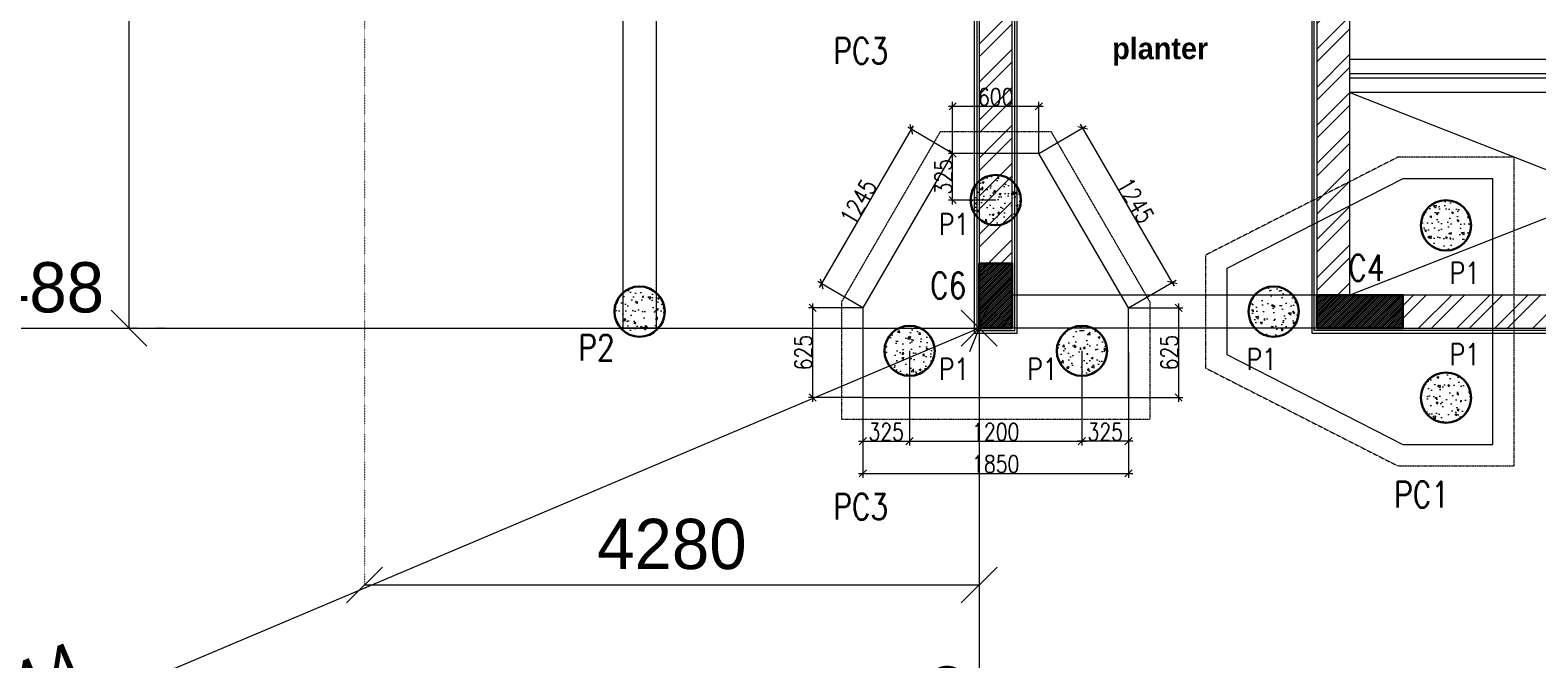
# Model space of a CAD drawing. Header units: metres. Extents: x 5205117 to 5948571, y 646915 to 1143748.
# Drawn here: x 5296730 to 5307221, y 1071326 to 1075706 of the extents above; entities that cross this region are included whole.
import ezdxf

# ---------------------------------------------------------------- set-up
doc = ezdxf.new("R2010")
doc.units = ezdxf.units.M
doc.header["$MEASUREMENT"] = 0
doc.header["$PDMODE"] = 35
doc.header["$PDSIZE"] = 10
for name, pattern in [('CONTINOUS', [0]), ('DASHED', [0.75, 0.5, -0.25]), ('DOT2', [0.125, 0, -0.125]), ('HIDDEN', [0.375, 0.25, -0.125])]:
    doc.linetypes.add(name, pattern=pattern)
doc.layers.get('0').update_dxf_attribs({"color": 1, "linetype": 'DASHED', "lineweight": 30})
for name, color, linetype, lineweight in [('A-01-GF', 8, 'CONTINOUS', 0), ('road ht', 8, 'Continuous', 5), ('S-COLUMN & WALL', 5, 'Continuous', 30), ('S-COLUMN_H', 250, 'Continuous', 0), ('S-FOUND-EXCAVATION', 253, 'HIDDEN', 0), ('S-FOUND-FOOTING', 7, 'Continuous', 15), ('S-PILE', 96, 'Continuous', 30), ('S-TEXT', 7, 'Continuous', 0), ('S-TEXT COL.', 1, 'Continuous', 0), ('S-TEXT PILE', 7, 'Continuous', 0)]:
    doc.layers.add(name, color=color, linetype=linetype, lineweight=lineweight)
doc.styles.add('C-ROOM', font='arial.ttf')
doc.styles.add('MtXpl_Century_Gothic', font='GOTHICB.TTF')
doc.styles.add('SETU 1', font='romans.shx', dxfattribs={"width": 0.8})
doc.styles.get("Standard").update_dxf_attribs({"font": 'GOTHIC.TTF'})
doc.dimstyles.new('A-DIM 100', dxfattribs={"dimscale": 100, "dimtxt": 2.5, "dimasz": 1.5, "dimexe": 1, "dimexo": 1, "dimgap": 0.5, "dimtad": 1, "dimdec": 0, "dimrnd": 5, "dimzin": 3, "dimdsep": 46, "dimtxsty": 'C-ROOM', "dimblk1": 'ARCHTICK', "dimblk2": 'ARCHTICK', "dimsah": 1, "dimcen": 1.5, "dimdle": 1, "dimclrd": 256, "dimclre": 256, "dimclrt": 256, "dimadec": 0, "dimazin": 0, "dimtfac": 0.6, "dimtdec": 0, "dimtofl": 0, "dimtmove": 1, "dimatfit": 3, "dimfxl": 1, "dimtolj": 1, "dimtzin": 0, "dimlwd": -1, "dimlwe": -1, "dimarcsym": 0})
doc.dimstyles.get("Standard").update_dxf_attribs({"dimtxt": 2, "dimasz": 1, "dimexe": 0, "dimexo": 0, "dimgap": 0.1, "dimtad": 1, "dimdsep": 46, "dimtxsty": 'Standard', "dimblk": 'OBLIQUE', "dimcen": 0.1, "dimclrd": 256, "dimclre": 256, "dimclrt": 256, "dimadec": 0, "dimazin": 0, "dimtfac": 1, "dimtofl": 0, "dimtmove": 1, "dimatfit": 2, "dimldrblk": 'OPEN90', "dimfxl": 1, "dimtolj": 1, "dimtzin": 0, "dimlwd": -1, "dimlwe": -1, "dimarcsym": 0})
pattern_1 = [(45, (2505790.000507657, 714149.0825430695), (-6.629126073623882, 6.629126073623883), [])]

# ---------------------------------------------------------------- blocks, each defined once
blk = doc.blocks.new('P2')
at = {"layer": 'S-PILE', "lineweight": 0}
h = blk.add_hatch(dxfattribs=at)
h.set_pattern_fill('AR-CONC', color=256, scale=20)
h.set_pattern_definition([(50, (0, 0), (143.4520365201507, -12.55042699651902), [15, -165]), (355, (0, 0), (-27.7502667226, 150.4384267400024), [12, -132]), (100.45144446, (11.9543362, -1.0458688), (115.7017693454224, 137.8879981937259), [12.74803839999999, -140.2284223999999]), (46.1842, (0, 40), (213.4482661343145, -33.10385615861531), [22.5, -247.5]), (96.63563549000003, (17.787349, 37.2413386), (186.9323891348456, 194.8237201549101), [19.1220684, -210.3427519999999]), (351.18416399, (0, 40), (186.9323890109546, 194.823720053998), [18, -198.0000002]), (21, (20, 30), (119.3814104236923, -80.52377813306776), [15, -165]), (326, (20, 30), (48.66306638431634, 145.0300090093706), [12, -132]), (71.45144474, (29.94845080000001, 23.2896852), (168.0444753459942, 64.50623056127077), [12.748038, -140.2284224]), (37.5, (0, 0), (2.431971063458133, 66.5787707662623), [0, -130.4, 0, -134, 0, -132.5]), (7.499999999999999, (0, 0), (52.61390748842972, 78.88234237647205), [0, -76.39999999999999, 0, -127.4, 0, -50.5]), (327.5, (-44.59999999999999, 0), (106.7644872344818, -4.510974346875951), [0, -50, 0, -156, 0, -207]), (317.5, (-64.6, 0), (116.6372338684772, 20.02099646646354), [0, -65, 0, -103.6, 0, -147])])
edge = h.paths.add_edge_path()
edge.add_arc((0, 0), 175, 0, 360)
at = {"layer": 'S-PILE'}
blk.add_circle((0, 0), 175, dxfattribs=at)
blk = doc.blocks.new('_Oblique')
at = {"color": 0, "linetype": 'ByBlock', "lineweight": -2}
blk.add_line((-0.5, -0.5), (0.5, 0.5), dxfattribs=at)
blk = doc.blocks.new('*D371')
at = {"layer": 'Defpoints', "color": 0, "transparency": 16777216}
for p in [(5302178.931765658, 1073771.876739877), (5302528.31453069, 1073771.876739877), (5302528.31453069, 1073146.876691582)]:
    blk.add_point(p, dxfattribs=at)
at = {"layer": 'S-TEXT', "color": 9, "transparency": 16777216}
for p, q in [((5302528.31453069, 1073771.876739877), (5302148.931765658, 1073771.876739877)), ((5302528.31453069, 1073146.876691582), (5302148.931765658, 1073146.876691582))]:
    blk.add_line(p, q, dxfattribs=at)
at = {"layer": 'S-TEXT', "transparency": 16777216}
blk.add_line((5302178.931765658, 1073116.876691582), (5302178.931765658, 1073801.876739877), dxfattribs=at)
at = {"layer": 'S-TEXT', "transparency": 16777216, "xscale": 50, "yscale": 50, "zscale": 50}
for p, rotation in [((5302178.931765658, 1073771.876739877), 90), ((5302178.931765658, 1073146.876691582), 270)]:
    blk.add_blockref('_Oblique', p, dxfattribs=dict(at, rotation=rotation))
at = {"layer": 'S-TEXT', "color": 0, "lineweight": 0, "transparency": 16777216, "insert": (5302113.931765658, 1073459.376715728), "char_height": 120, "attachment_point": 5, "rotation": 90, "style": 'SETU 1'}
blk.add_mtext('\\A1;625', dxfattribs=at)
blk = doc.blocks.new('*D372')
at = {"layer": 'Defpoints', "color": 0, "transparency": 16777216}
for p in [(5304378.314530691, 1073771.876739877), (5304378.314530691, 1073146.876691582), (5304726.825011239, 1073146.876691582)]:
    blk.add_point(p, dxfattribs=at)
at = {"layer": 'S-TEXT', "color": 9, "transparency": 16777216}
for p, q in [((5304378.314530691, 1073771.876739877), (5304756.825011238, 1073771.876739877)), ((5304378.314530691, 1073146.876691582), (5304756.825011238, 1073146.876691582))]:
    blk.add_line(p, q, dxfattribs=at)
at = {"layer": 'S-TEXT', "transparency": 16777216}
blk.add_line((5304726.825011239, 1073801.876739877), (5304726.825011239, 1073116.876691582), dxfattribs=at)
at = {"layer": 'S-TEXT', "transparency": 16777216, "xscale": 50, "yscale": 50, "zscale": 50}
for p, rotation in [((5304726.825011239, 1073771.876739877), 90), ((5304726.825011239, 1073146.876691582), 270)]:
    blk.add_blockref('_Oblique', p, dxfattribs=dict(at, rotation=rotation))
at = {"layer": 'S-TEXT', "color": 0, "lineweight": 0, "transparency": 16777216, "insert": (5304661.825011237, 1073459.376715728), "char_height": 120, "attachment_point": 5, "rotation": 90, "style": 'SETU 1'}
blk.add_mtext('\\A1;625', dxfattribs=at)
blk = doc.blocks.new('*D373')
at = {"layer": 'Defpoints', "color": 0, "transparency": 16777216}
for p in [(5304058.066445373, 1075024.171937068), (5303753.314543984, 1074847.013069857), (5304378.314530687, 1073771.876739876)]:
    blk.add_point(p, dxfattribs=at)
at = {"layer": 'S-TEXT', "color": 9, "transparency": 16777216}
for p, q in [((5303753.314543984, 1074847.013069857), (5304084.002491903, 1075039.249121499)), ((5304378.314530687, 1073771.876739876), (5304709.002478607, 1073964.112791518))]:
    blk.add_line(p, q, dxfattribs=at)
at = {"layer": 'S-TEXT', "transparency": 16777216}
blk.add_line((5304698.143616509, 1073923.099560556), (5304042.989260941, 1075050.107983598), dxfattribs=at)
at = {"layer": 'S-TEXT', "transparency": 16777216, "xscale": 50, "yscale": 50, "zscale": 50}
for p, rotation in [((5304058.066445373, 1075024.171937068), 120.170362510425), ((5304683.066432077, 1073949.035607086), 300.1703625104251)]:
    blk.add_blockref('_Oblique', p, dxfattribs=dict(at, rotation=rotation))
at = {"layer": 'S-TEXT', "color": 0, "lineweight": 0, "transparency": 16777216, "insert": (5304426.761206207, 1074519.271005013), "char_height": 120, "attachment_point": 5, "rotation": 300.17036251042504, "style": 'SETU 1'}
blk.add_mtext('\\A1;1245', dxfattribs=at)
blk = doc.blocks.new('*D374')
at = {"layer": 'Defpoints', "color": 0, "transparency": 16777216}
for p in [(5302866.066785192, 1075013.996407746), (5303153.314543984, 1074847.013069858), (5302528.314530689, 1073771.876739876)]:
    blk.add_point(p, dxfattribs=at)
at = {"layer": 'S-TEXT', "transparency": 16777216}
blk.add_line((5302225.989586984, 1073912.924031513), (5302881.143970103, 1075039.932453997), dxfattribs=at)
at = {"layer": 'S-TEXT', "color": 9, "transparency": 16777216}
for p, q in [((5303153.314543984, 1074847.013069858), (5302840.13073894, 1075029.073592658)), ((5302528.314530689, 1073771.876739876), (5302215.130725643, 1073953.937262676))]:
    blk.add_line(p, q, dxfattribs=at)
at = {"layer": 'S-TEXT', "transparency": 16777216, "xscale": 50, "yscale": 50, "zscale": 50}
for p, rotation in [((5302866.066785192, 1075013.996407746), 59.82963643034268), ((5302241.066771895, 1073938.860077764), 239.8296364303427)]:
    blk.add_blockref('_Oblique', p, dxfattribs=dict(at, rotation=rotation))
at = {"layer": 'S-TEXT', "color": 0, "lineweight": 0, "transparency": 16777216, "insert": (5302497.372011665, 1074509.09547673), "char_height": 120, "attachment_point": 5, "rotation": 59.82963643034268, "style": 'SETU 1'}
blk.add_mtext('\\A1;1245', dxfattribs=at)
blk = doc.blocks.new('*D375')
at = {"layer": 'Defpoints', "color": 0, "transparency": 16777216}
for p in [(5303753.314543985, 1075175.267397326), (5303153.314543984, 1074847.013069858), (5303753.314543985, 1074847.013069858)]:
    blk.add_point(p, dxfattribs=at)
at = {"layer": 'S-TEXT', "transparency": 16777216}
blk.add_line((5303123.314543985, 1075175.267397326), (5303783.314543985, 1075175.267397326), dxfattribs=at)
at = {"layer": 'S-TEXT', "color": 9, "transparency": 16777216}
for p, q in [((5303153.314543984, 1074847.013069858), (5303153.314543984, 1075205.267397326)), ((5303753.314543985, 1074847.013069858), (5303753.314543985, 1075205.267397326))]:
    blk.add_line(p, q, dxfattribs=at)
at = {"layer": 'S-TEXT', "transparency": 16777216, "xscale": 50, "yscale": 50, "zscale": 50, "rotation": 180}
blk.add_blockref('_Oblique', (5303153.314543984, 1075175.267397326), dxfattribs=at)
at = {"layer": 'S-TEXT', "transparency": 16777216, "xscale": 50, "yscale": 50, "zscale": 50}
blk.add_blockref('_Oblique', (5303753.314543985, 1075175.267397326), dxfattribs=at)
at = {"layer": 'S-TEXT', "color": 0, "lineweight": 0, "transparency": 16777216, "insert": (5303453.314543985, 1075240.267397326), "char_height": 120, "attachment_point": 5, "style": 'SETU 1'}
blk.add_mtext('\\A1;600', dxfattribs=at)
blk = doc.blocks.new('*D376')
at = {"layer": 'Defpoints', "color": 0, "transparency": 16777216}
for p in [(5302528.314530689, 1073146.876691581), (5304378.314530688, 1073146.876691581), (5304378.314530688, 1072618.483520131)]:
    blk.add_point(p, dxfattribs=at)
at = {"layer": 'S-TEXT', "color": 9, "transparency": 16777216}
for p, q in [((5302528.314530689, 1073146.876691581), (5302528.314530689, 1072588.483520131)), ((5304378.314530688, 1073146.876691581), (5304378.314530688, 1072588.483520131))]:
    blk.add_line(p, q, dxfattribs=at)
at = {"layer": 'S-TEXT', "transparency": 16777216}
blk.add_line((5302498.314530688, 1072618.483520131), (5304408.314530689, 1072618.483520131), dxfattribs=at)
at = {"layer": 'S-TEXT', "transparency": 16777216, "xscale": 50, "yscale": 50, "zscale": 50, "rotation": 180}
blk.add_blockref('_Oblique', (5302528.314530689, 1072618.483520131), dxfattribs=at)
at = {"layer": 'S-TEXT', "transparency": 16777216, "xscale": 50, "yscale": 50, "zscale": 50}
blk.add_blockref('_Oblique', (5304378.314530688, 1072618.483520131), dxfattribs=at)
at = {"layer": 'S-TEXT', "color": 0, "lineweight": 0, "transparency": 16777216, "insert": (5303453.314530688, 1072683.483520131), "char_height": 120, "attachment_point": 5, "style": 'SETU 1'}
blk.add_mtext('\\A1;1850', dxfattribs=at)
blk = doc.blocks.new('*D377')
at = {"layer": 'Defpoints', "color": 0, "transparency": 16777216}
for p in [(5304053.314538837, 1073472.013118152), (5304378.314530688, 1073459.376715729), (5304053.314538837, 1072842.166826877)]:
    blk.add_point(p, dxfattribs=at)
at = {"layer": 'S-TEXT', "color": 9, "transparency": 16777216}
for p, q in [((5304053.314538837, 1073472.013118152), (5304053.314538837, 1072812.166826877)), ((5304378.314530688, 1073459.376715729), (5304378.314530688, 1072812.166826877))]:
    blk.add_line(p, q, dxfattribs=at)
at = {"layer": 'S-TEXT', "transparency": 16777216}
blk.add_line((5304408.314530689, 1072842.166826877), (5304023.314538837, 1072842.166826877), dxfattribs=at)
at = {"layer": 'S-TEXT', "transparency": 16777216, "xscale": 50, "yscale": 50, "zscale": 50, "rotation": 180}
blk.add_blockref('_Oblique', (5304053.314538837, 1072842.166826877), dxfattribs=at)
at = {"layer": 'S-TEXT', "transparency": 16777216, "xscale": 50, "yscale": 50, "zscale": 50}
blk.add_blockref('_Oblique', (5304378.314530688, 1072842.166826877), dxfattribs=at)
at = {"layer": 'S-TEXT', "color": 0, "lineweight": 0, "transparency": 16777216, "insert": (5304215.814534763, 1072907.166826877), "char_height": 120, "attachment_point": 5, "style": 'SETU 1'}
blk.add_mtext('\\A1;325', dxfattribs=at)
blk = doc.blocks.new('*D325')
at = {"layer": 'Defpoints', "color": 0, "transparency": 16777216}
for p in [(5302528.314530689, 1073459.376715729), (5302853.314522539, 1073472.013118152), (5302853.314522539, 1072842.166826881)]:
    blk.add_point(p, dxfattribs=at)
at = {"layer": 'S-TEXT', "color": 9, "transparency": 16777216}
for p, q in [((5302528.314530689, 1073459.376715729), (5302528.314530689, 1072812.166826881)), ((5302853.314522539, 1073472.013118152), (5302853.314522539, 1072812.166826881))]:
    blk.add_line(p, q, dxfattribs=at)
at = {"layer": 'S-TEXT', "transparency": 16777216}
blk.add_line((5302498.314530688, 1072842.166826881), (5302883.314522539, 1072842.166826881), dxfattribs=at)
at = {"layer": 'S-TEXT', "transparency": 16777216, "xscale": 50, "yscale": 50, "zscale": 50, "rotation": 180}
blk.add_blockref('_Oblique', (5302528.314530689, 1072842.166826881), dxfattribs=at)
at = {"layer": 'S-TEXT', "transparency": 16777216, "xscale": 50, "yscale": 50, "zscale": 50}
blk.add_blockref('_Oblique', (5302853.314522539, 1072842.166826881), dxfattribs=at)
at = {"layer": 'S-TEXT', "color": 0, "lineweight": 0, "transparency": 16777216, "insert": (5302690.814526614, 1072907.166826881), "char_height": 120, "attachment_point": 5, "style": 'SETU 1'}
blk.add_mtext('\\A1;325', dxfattribs=at)
blk = doc.blocks.new('*D378')
at = {"layer": 'Defpoints', "color": 0, "transparency": 16777216}
for p in [(5302853.314538837, 1073472.013118153), (5304053.314538838, 1073472.013118153), (5304053.314538838, 1072842.16682688)]:
    blk.add_point(p, dxfattribs=at)
at = {"layer": 'S-TEXT', "color": 9, "transparency": 16777216}
for p, q in [((5302853.314538837, 1073472.013118153), (5302853.314538837, 1072812.16682688)), ((5304053.314538838, 1073472.013118153), (5304053.314538838, 1072812.16682688))]:
    blk.add_line(p, q, dxfattribs=at)
at = {"layer": 'S-TEXT', "transparency": 16777216}
blk.add_line((5302823.314538837, 1072842.16682688), (5304083.314538838, 1072842.16682688), dxfattribs=at)
at = {"layer": 'S-TEXT', "transparency": 16777216, "xscale": 50, "yscale": 50, "zscale": 50, "rotation": 180}
blk.add_blockref('_Oblique', (5302853.314538837, 1072842.16682688), dxfattribs=at)
at = {"layer": 'S-TEXT', "transparency": 16777216, "xscale": 50, "yscale": 50, "zscale": 50}
blk.add_blockref('_Oblique', (5304053.314538838, 1072842.16682688), dxfattribs=at)
at = {"layer": 'S-TEXT', "color": 0, "lineweight": 0, "transparency": 16777216, "insert": (5303453.314538838, 1072907.16682688), "char_height": 120, "attachment_point": 5, "style": 'SETU 1'}
blk.add_mtext('\\A1;1200', dxfattribs=at)
blk = doc.blocks.new('*D379')
at = {"layer": 'Defpoints', "color": 0, "transparency": 16777216}
for p in [(5303153.314543989, 1074847.013069858), (5303453.314543986, 1074847.013069858), (5303453.314543986, 1074522.013118153)]:
    blk.add_point(p, dxfattribs=at)
at = {"layer": 'S-TEXT', "color": 9, "transparency": 16777216}
for p, q in [((5303453.314543986, 1074847.013069858), (5303123.314543988, 1074847.013069858)), ((5303453.314543986, 1074522.013118153), (5303123.314543988, 1074522.013118153))]:
    blk.add_line(p, q, dxfattribs=at)
at = {"layer": 'S-TEXT', "transparency": 16777216}
blk.add_line((5303153.314543989, 1074492.013118153), (5303153.314543989, 1074877.013069858), dxfattribs=at)
at = {"layer": 'S-TEXT', "transparency": 16777216, "xscale": 50, "yscale": 50, "zscale": 50}
for p, rotation in [((5303153.314543989, 1074847.013069858), 90), ((5303153.314543989, 1074522.013118153), 270)]:
    blk.add_blockref('_Oblique', p, dxfattribs=dict(at, rotation=rotation))
at = {"layer": 'S-TEXT', "color": 0, "lineweight": 0, "transparency": 16777216, "insert": (5303088.314543988, 1074684.513094004), "char_height": 120, "attachment_point": 5, "rotation": 90, "style": 'SETU 1'}
blk.add_mtext('\\A1;325', dxfattribs=at)
blk = doc.blocks.new('*D409')
at = {"layer": 'Defpoints', "color": 0, "ltscale": 5, "transparency": 16777216}
for p in [(5303338.314533546, 1073630.437128157), (5289851.174612841, 1067925.319661427), (5289851.19692764, 1067925.266908867)]:
    blk.add_point(p, dxfattribs=at)
at = {"layer": 'road ht', "color": 1, "ltscale": 5, "transparency": 16777216}
blk.add_line((5303338.292218747, 1073630.489880716), (5289851.174612841, 1067925.319661427), dxfattribs=at)
at = {"layer": 'road ht', "linetype": 'DOT2', "ltscale": 5, "transparency": 16777216}
for p, q in [((5303338.314533546, 1073630.437128157), (5303338.292218747, 1073630.489880716)), ((5289851.19692764, 1067925.266908867), (5289851.174612841, 1067925.319661427))]:
    blk.add_line(p, q, dxfattribs=at)
at = {"layer": 'road ht', "color": 1, "ltscale": 5, "transparency": 16777216, "xscale": 250, "yscale": 250, "zscale": 250}
for p, rotation in [((5303338.292218747, 1073630.489880716), 22.92879259765551), ((5289851.174612841, 1067925.319661427), 202.9287925976555)]:
    blk.add_blockref('_Oblique', p, dxfattribs=dict(at, rotation=rotation))
at = {"layer": 'road ht', "color": 1, "ltscale": 5, "transparency": 16777216, "insert": (5296484.167299009, 1071039.284916269), "char_height": 350, "attachment_point": 5, "rotation": 22.92879259765549}
blk.add_mtext('\\A1;14644', dxfattribs=at)
blk = doc.blocks.new('_Open90')
at = {"color": 0, "linetype": 'ByBlock', "lineweight": -2}
for p, q in [((-0.5, 0.5), (0, 0)), ((0, 0), (-1, 0)), ((0, 0), (-0.5, -0.5))]:
    blk.add_line(p, q, dxfattribs=at)
blk = doc.blocks.new('*D410')
at = {"layer": 'Defpoints', "color": 0, "ltscale": 5, "transparency": 16777216}
for p in [(5303469.084211764, 1073630.437128157), (5303338.31453355, 1067925.266908868), (5303469.084211764, 1067925.266908868)]:
    blk.add_point(p, dxfattribs=at)
at = {"layer": 'road ht', "linetype": 'DOT2', "ltscale": 5, "transparency": 16777216}
for p, q in [((5303469.084211764, 1073630.437128157), (5303338.31453355, 1073630.437128157)), ((5303469.084211764, 1067925.266908868), (5303338.31453355, 1067925.266908868))]:
    blk.add_line(p, q, dxfattribs=at)
at = {"layer": 'road ht', "color": 1, "ltscale": 5, "transparency": 16777216}
blk.add_line((5303338.31453355, 1073630.437128157), (5303338.31453355, 1067925.266908868), dxfattribs=at)
at = {"layer": 'road ht', "color": 1, "ltscale": 5, "transparency": 16777216, "xscale": 250, "yscale": 250, "zscale": 250}
for p, rotation in [((5303338.31453355, 1073630.437128157), 90), ((5303338.31453355, 1067925.266908868), 270)]:
    blk.add_blockref('_Oblique', p, dxfattribs=dict(at, rotation=rotation))
at = {"layer": 'road ht', "color": 1, "ltscale": 5, "transparency": 16777216, "insert": (5303054.510998539, 1070777.852018511), "char_height": 350, "attachment_point": 5, "rotation": 90}
blk.add_mtext('\\A1;5705', dxfattribs=at)
blk = doc.blocks.new('jkdfhjksh')
at = {"layer": 'A-01-GF', "lineweight": -2, "ltscale": 5}
h = blk.add_hatch(dxfattribs=at)
h.set_pattern_fill('ANSI32', color=256, scale=500, angle=180)
h.set_pattern_definition([(225, (0, 40543.84578141826), (132.5825214724776, -132.5825214724777), []), (225, (-88.38834750000001, 40543.84578141826), (132.5825214724776, -132.5825214724777), [])])
h.paths.add_polyline_path([(5322893.314533546, 1124074.282909575), (5322893.314533546, 1124809.282909575), (5318318.314533546, 1124809.282909575), (5318318.314533546, 1124074.282909575), (5318088.314533546, 1124074.282909575), (5318088.314533546, 1124809.282909575), (5315388.314533545, 1124809.282909575), (5315388.314533545, 1124074.282909575), (5315158.314533545, 1124074.282909575), (5315158.314533545, 1124924.282909575), (5323870.814533546, 1124924.282909575), (5323870.814533546, 1124824.282909575), (5323970.814533546, 1124824.282909575), (5323970.814533546, 1124924.282909575), (5324948.314533546, 1124924.282909575), (5324948.314533546, 1122959.282909575), (5322893.314533546, 1122959.282909575), (5322893.314533546, 1123074.282909575), (5324718.314533546, 1123074.282909575), (5324718.314533546, 1124694.282909575), (5323123.314533546, 1124694.282909575), (5323123.314533546, 1124074.282909575)])
h.paths.add_polyline_path([(5313353.314533544, 1124924.282909575), (5313353.314533544, 1124694.282909575), (5313723.314533547, 1124694.282909575), (5313723.314533547, 1124299.282909575), (5313353.314533544, 1124299.282909575), (5313353.314533544, 1124184.282909575), (5314043.314533545, 1124184.282909575), (5314043.314533545, 1124074.282909575), (5314158.314533544, 1124074.282909575), (5314158.314533544, 1124924.282909575)], flags=17)
h.paths.add_polyline_path([(5314043.314533545, 1124299.282909575), (5313838.314533547, 1124299.282909575), (5313838.314533547, 1124694.282909575), (5314043.314533545, 1124694.282909575)], flags=16)
h.paths.add_polyline_path([(5305918.314533546, 1117569.282909575), (5307928.314533547, 1117569.282909575), (5307928.314533547, 1116844.282909575), (5308043.314533547, 1116844.282909575), (5308043.314533547, 1117799.282909575), (5305688.314533547, 1117799.282909575), (5305688.314533547, 1114174.282909575), (5310348.314533546, 1114174.282909575), (5310348.314533546, 1114774.282909575), (5309748.314533546, 1114774.282909575), (5309748.314533546, 1117569.282909575), (5310348.314533546, 1117569.282909575), (5310348.314533546, 1119529.282909575), (5309518.314533546, 1119529.282909575), (5309518.314533546, 1117799.282909575), (5309068.314533546, 1117799.282909575), (5309068.314533546, 1117569.282909575), (5309518.314533546, 1117569.282909575), (5309518.314533546, 1116044.282909575), (5307928.314533547, 1116044.282909575), (5307928.314533547, 1115814.282909575), (5309518.314533546, 1115814.282909575), (5309518.314533546, 1114404.282909575), (5305918.314533546, 1114404.282909575)])
h.paths.add_polyline_path([(5310118.314533546, 1124924.282909575), (5309148.314533547, 1124924.282909575), (5309148.314533547, 1124694.282909575), (5309518.314533546, 1124694.282909575), (5309518.314533546, 1122059.282909575), (5307718.314533547, 1122059.282909575), (5307718.314533547, 1122659.282909575), (5307603.314533546, 1122659.282909575), (5307603.314533546, 1122059.282909575), (5305803.314533546, 1122059.282909575), (5305803.314533546, 1122659.282909575), (5305688.314533547, 1122659.282909575), (5305688.314533547, 1121829.282909575), (5318318.314533549, 1121829.282909575), (5318318.314533545, 1123074.282909575), (5318088.314533546, 1123074.282909575), (5318088.314533546, 1122059.282909575), (5314158.314533544, 1122059.282909588), (5314158.314533544, 1123174.282909575), (5314043.314533545, 1123174.282909575), (5314043.314533545, 1122059.282909588), (5311293.314533546, 1122059.282909588), (5311293.314533546, 1123274.282909575), (5311178.314533547, 1123274.282909575), (5311178.314533547, 1122059.282909575), (5309748.314533546, 1122059.282909575), (5309748.314533546, 1124184.282909575), (5311178.314533547, 1124184.282909575), (5311178.314533547, 1124074.282909575), (5311293.314533546, 1124074.282909575), (5311293.314533546, 1124299.282909575), (5309748.314533546, 1124299.282909575), (5309748.314533546, 1124694.282909575), (5310118.314533546, 1124694.282909575)])
h.paths.add_polyline_path([(5323423.314533546, 1114174.282909575), (5323423.314533546, 1114774.282909575), (5324948.314533546, 1114774.282909575), (5324948.314533546, 1114174.282909575)])
h.paths.add_polyline_path([(5323123.314533546, 1114174.282909575), (5317488.314533546, 1114174.282909575), (5317488.314533546, 1114774.282909575), (5318318.314533546, 1114774.282909575), (5318318.314533546, 1114404.282909575), (5322893.314533546, 1114404.282909575), (5322893.314533546, 1114774.282909575), (5323123.314533546, 1114774.282909575)])
h.paths.add_polyline_path([(5318088.314533546, 1114659.282909575), (5318088.314533546, 1114404.282909575), (5317603.314533546, 1114404.282909575), (5317603.314533546, 1114659.282909575)], flags=16)
h.paths.add_polyline_path([(5324718.314533546, 1114404.282909575), (5324718.314533546, 1114659.282909575), (5323653.314533546, 1114659.282909575), (5323653.314533546, 1114404.282909575)], flags=16)
h.paths.add_polyline_path([(5317488.314533546, 1117569.282909575), (5317488.314533546, 1119529.282909575), (5318318.314533546, 1119529.282909575), (5318318.314533546, 1117569.282909575)])
h.paths.add_polyline_path([(5317603.314533546, 1117799.282909575), (5317603.314533546, 1119299.282909575), (5318088.314533546, 1119299.282909575), (5318088.314533546, 1117799.282909575)], flags=16)
h.paths.add_polyline_path([(5300858.314533546, 1124924.282909575), (5308248.314533547, 1124924.282909575), (5308248.314533547, 1124694.282909575), (5307718.314533547, 1124694.282909575), (5307718.314533547, 1123559.282909575), (5307603.314533546, 1123559.282909575), (5307603.314533546, 1124694.282909575), (5305803.314533546, 1124694.282909575), (5305803.314533546, 1123659.282909575), (5305688.314533547, 1123659.282909575), (5305688.314533547, 1124694.282909575), (5301088.314533546, 1124694.282909575), (5301088.314533546, 1124324.282909575), (5300858.314533546, 1124324.282909575)])
h.paths.add_polyline_path([(5322893.314533546, 1121459.282909575), (5322893.314533546, 1122059.282909575), (5324948.314533546, 1122059.282909575), (5324948.314533546, 1121459.282909575)])
h.paths.add_polyline_path([(5323123.314533546, 1121574.282909575), (5323123.314533546, 1121829.282909575), (5324718.314533546, 1121829.282909575), (5324718.314533546, 1121574.282909575)], flags=16)
h.paths.add_polyline_path([(5300858.314533546, 1120599.282909575), (5305688.314533547, 1120599.282909575), (5305688.314533547, 1119299.282909575), (5305918.314533546, 1119299.282909575), (5305918.314533546, 1120829.282909575), (5301088.314533546, 1120829.282909575), (5301088.314533546, 1121199.282909575), (5300858.314533546, 1121199.282909575)])
h.paths.add_polyline_path([(5310233.314533546, 1117799.282909575), (5309748.314533546, 1117799.282909575), (5309748.314533546, 1119299.282909575), (5310233.314533546, 1119299.282909575)], flags=16)
h.paths.add_polyline_path([(5299058.314533547, 1120599.282909575), (5300558.314533547, 1120599.282909575), (5300558.314533547, 1121199.282909575), (5299058.314533547, 1121199.282909575)])
h.paths.add_polyline_path([(5299288.314533546, 1120829.282909575), (5300478.314533546, 1120829.282909575), (5300478.314533546, 1121084.282909575), (5299288.314533546, 1121084.282909575)], flags=16)
h.paths.add_polyline_path([(5299058.314533547, 1124924.282909575), (5300558.314533547, 1124924.282909575), (5300558.314533547, 1124324.282909575), (5299058.314533547, 1124324.282909575)])
h.paths.add_polyline_path([(5299288.314533546, 1124694.282909575), (5300478.314533546, 1124694.282909575), (5300478.314533546, 1124439.282909575), (5299288.314533546, 1124439.282909575)], flags=16)
h.paths.add_polyline_path([(5303338.314533546, 1120299.282909575), (5303338.314533546, 1119299.282909575), (5303568.314533546, 1119299.282909575), (5303568.314533546, 1120299.282909575)], flags=0)
h.paths.add_polyline_path([(5303338.314533546, 1114174.282909575), (5303568.314533546, 1114174.282909575), (5303568.314533546, 1117799.282909575), (5303338.314533546, 1117799.282909575)])
h.paths.add_polyline_path([(5309748.314533546, 1114659.282909575), (5310233.314533546, 1114659.282909575), (5310233.314533546, 1114404.282909575), (5309748.314533546, 1114404.282909575)], flags=16)
h = blk.add_hatch(dxfattribs=at)
h.set_pattern_fill('ANSI31', color=256, scale=75)
h.set_pattern_definition(pattern_1)
h.paths.add_polyline_path([(5303568.314533546, 1114624.282909575), (5303568.314533546, 1114174.282909575), (5303338.314533546, 1114174.282909575), (5303338.314533546, 1114624.282909575)])
h = blk.add_hatch(dxfattribs=at)
h.set_pattern_fill('ANSI31', color=256, scale=75)
h.set_pattern_definition(pattern_1)
h.paths.add_polyline_path([(5305688.314533547, 1114174.282909575), (5306288.314533547, 1114174.282909575), (5306288.314533547, 1114404.282909575), (5305688.314533547, 1114404.282909575)])
for p, q in [((5307928.314533547, 1116044.282909575), (5305918.314533546, 1116044.282909575)), ((5307928.314533547, 1115944.282909575), (5305918.314533546, 1115944.282909575)), ((5307928.314533547, 1115914.282909575), (5305918.314533546, 1115914.282909575)), ((5307928.314533547, 1115814.282909575), (5305918.314533546, 1115814.282909575)), ((5309518.314533546, 1115814.282909575), (5305918.314533546, 1114404.282909575)), ((5305918.314533546, 1115814.282909575), (5309518.314533546, 1114404.282909575)), ((5305688.314533547, 1114404.282909575), (5303568.314533546, 1114404.282909575)), ((5305688.314533547, 1114174.282909575), (5303568.314533546, 1114174.282909575))]:
    blk.add_line(p, q, dxfattribs=at)
for points in [[(5300858.314533546, 1114174.282909575), (5300858.314533546, 1119529.282909575), (5301088.314533546, 1119529.282909575), (5301088.314533546, 1114174.282909575)], [(5305918.314533546, 1117569.282909575), (5307928.314533547, 1117569.282909575), (5307928.314533547, 1116844.282909575), (5308043.314533547, 1116844.282909575), (5308043.314533547, 1117799.282909575), (5305688.314533547, 1117799.282909575), (5305688.314533547, 1114174.282909575), (5310348.314533546, 1114174.282909575), (5310348.314533546, 1114774.282909575), (5309748.314533546, 1114774.282909575), (5309748.314533546, 1117569.282909575), (5310348.314533546, 1117569.282909575), (5310348.314533546, 1119529.282909575), (5309518.314533546, 1119529.282909575), (5309518.314533546, 1117799.282909575), (5309068.314533546, 1117799.282909575), (5309068.314533546, 1117569.282909575), (5309518.314533546, 1117569.282909575), (5309518.314533546, 1116044.282909575), (5307928.314533547, 1116044.282909575), (5307928.314533547, 1115814.282909575), (5309518.314533546, 1115814.282909575), (5309518.314533546, 1114404.282909575), (5305918.314533546, 1114404.282909575)], [(5303603.314533547, 1117834.282909575), (5303303.314533548, 1117834.282909575), (5303303.314533549, 1114139.282909575), (5303603.314533549, 1114139.282909575)], [(5303585.314533547, 1117816.282909575), (5303321.314533548, 1117816.282909575), (5303321.314533548, 1114157.282909575), (5303585.314533548, 1114157.282909575)], [(5303338.314533546, 1114174.282909575), (5303568.314533546, 1114174.282909575), (5303568.314533546, 1117799.282909575), (5303338.314533546, 1117799.282909575)], [(5303568.314533546, 1114624.282909575), (5303568.314533546, 1114174.282909575), (5303338.314533546, 1114174.282909575), (5303338.314533546, 1114624.282909575)], [(5305688.314533547, 1114174.282909575), (5306288.314533547, 1114174.282909575), (5306288.314533547, 1114404.282909575), (5305688.314533547, 1114404.282909575)]]:
    blk.add_lwpolyline(points, close=True, dxfattribs=at)
at = {"layer": 'A-01-GF', "lineweight": -2, "ltscale": 5, "flags": 128}
blk.add_lwpolyline([(5309765.314533547, 1114809.282909575), (5309765.314533547, 1114791.282909575), (5310365.314533546, 1114791.282909575), (5310365.314533546, 1114157.282909575), (5305671.314533547, 1114157.282909575), (5305671.314533547, 1117816.282909574), (5305788.670988268, 1117816.282909575), (5305788.670988268, 1117834.282909575), (5305653.314533547, 1117834.282909574), (5305653.314533547, 1114139.282909575), (5310383.314533546, 1114139.282909575), (5310383.314533546, 1114809.282909575)], close=True, dxfattribs=at)
at = {"layer": 'A-01-GF', "lineweight": -2, "style": 'MtXpl_Century_Gothic'}
blk.add_text('planter', height=150, dxfattribs=at).set_placement((5304264.021535586, 1116046.876902601))
blk = doc.blocks.new('*D413')
at = {"layer": 'Defpoints', "color": 0, "ltscale": 5, "transparency": 16777216}
for p in [(5297418.55589629, 1084380.43712813), (5299058.314533594, 1084380.43712813), (5297680.096176066, 1073630.437128157)]:
    blk.add_point(p, dxfattribs=at)
at = {"layer": 'road ht', "linetype": 'DOT2', "ltscale": 5, "transparency": 16777216}
for p, q in [((5299058.314533594, 1084380.43712813), (5297418.55589629, 1084380.43712813)), ((5297680.096176066, 1073630.437128157), (5297418.55589629, 1073630.437128157))]:
    blk.add_line(p, q, dxfattribs=at)
at = {"layer": 'road ht', "color": 1, "ltscale": 5, "transparency": 16777216}
blk.add_line((5297418.55589629, 1073630.437128157), (5297418.55589629, 1084380.43712813), dxfattribs=at)
at = {"layer": 'road ht', "color": 1, "ltscale": 5, "transparency": 16777216, "xscale": 250, "yscale": 250, "zscale": 250}
for p, rotation in [((5297418.55589629, 1084380.43712813), 90), ((5297418.55589629, 1073630.437128157), 270)]:
    blk.add_blockref('_Oblique', p, dxfattribs=dict(at, rotation=rotation))
at = {"layer": 'road ht', "color": 1, "ltscale": 5, "transparency": 16777216, "insert": (5297134.75236128, 1079005.437128142), "char_height": 350, "attachment_point": 5, "rotation": 90}
blk.add_mtext('\\A1;10750', dxfattribs=at)
blk = doc.blocks.new('*D424')
at = {"layer": 'Defpoints', "color": 0, "ltscale": 5, "transparency": 16777216}
for p in [(5289850.171834484, 1073628.360567981), (5289850.171834484, 1073628.360567981), (5303338.314533546, 1073630.437128156)]:
    blk.add_point(p, dxfattribs=at)
at = {"layer": 'road ht', "color": 1, "ltscale": 5, "transparency": 16777216}
blk.add_line((5303338.314533546, 1073628.360567981), (5289850.171834484, 1073628.360567981), dxfattribs=at)
at = {"layer": 'road ht', "linetype": 'DOT2', "ltscale": 5, "transparency": 16777216}
blk.add_line((5303338.314533546, 1073630.437128156), (5303338.314533546, 1073628.360567981), dxfattribs=at)
at = {"layer": 'road ht', "color": 1, "ltscale": 5, "transparency": 16777216, "xscale": 250, "yscale": 250, "zscale": 250, "rotation": 180}
blk.add_blockref('_Oblique', (5289850.171834484, 1073628.360567981), dxfattribs=at)
at = {"layer": 'road ht', "color": 1, "ltscale": 5, "transparency": 16777216, "xscale": 250, "yscale": 250, "zscale": 250}
blk.add_blockref('_Oblique', (5303338.314533546, 1073628.360567981), dxfattribs=at)
at = {"layer": 'road ht', "color": 1, "ltscale": 5, "transparency": 16777216, "insert": (5296594.243184015, 1073912.164102992), "char_height": 350, "attachment_point": 5}
blk.add_mtext('\\A1;13488', dxfattribs=at)
blk = doc.blocks.new('*D472')
at = {"layer": 'Defpoints', "color": 0, "ltscale": 5, "transparency": 16777216}
for p in [(5299058.314533547, 1083780.437128157), (5303338.314533546, 1073792.742278143), (5299058.314533547, 1071840.627924898)]:
    blk.add_point(p, dxfattribs=at)
at = {"layer": 'road ht', "linetype": 'DOT2', "ltscale": 5, "transparency": 16777216}
for p, q in [((5299058.314533547, 1083780.437128157), (5299058.314533547, 1071840.627924898)), ((5303338.314533546, 1073792.742278143), (5303338.314533546, 1071840.627924898))]:
    blk.add_line(p, q, dxfattribs=at)
at = {"layer": 'road ht', "color": 1, "ltscale": 5, "transparency": 16777216}
blk.add_line((5303338.314533546, 1071840.627924898), (5299058.314533547, 1071840.627924898), dxfattribs=at)
at = {"layer": 'road ht', "color": 1, "ltscale": 5, "transparency": 16777216, "xscale": 250, "yscale": 250, "zscale": 250, "rotation": 180}
blk.add_blockref('_Oblique', (5299058.314533547, 1071840.627924898), dxfattribs=at)
at = {"layer": 'road ht', "color": 1, "ltscale": 5, "transparency": 16777216, "xscale": 250, "yscale": 250, "zscale": 250}
blk.add_blockref('_Oblique', (5303338.314533546, 1071840.627924898), dxfattribs=at)
at = {"layer": 'road ht', "color": 1, "ltscale": 5, "transparency": 16777216, "insert": (5301198.314533547, 1072124.431459908), "char_height": 350, "attachment_point": 5}
blk.add_mtext('\\A1;4280', dxfattribs=at)

msp = doc.modelspace()

# ---------------------------------------------------------------- hatches: boundary and pattern name
at = {"layer": 'S-COLUMN_H'}
h = msp.add_hatch(color=256, dxfattribs=at)
h.dxf.hatch_style = 1
h.paths.add_polyline_path([(5303338.314533546, 1073630.437128156), (5303568.314533546, 1073630.437128156), (5303568.314533546, 1074080.437128156), (5303338.314533546, 1074080.437128156)])
h = msp.add_hatch(color=256, dxfattribs=at)
h.dxf.hatch_style = 1
h.paths.add_polyline_path([(5305688.314533547, 1073630.437128156), (5305688.314533547, 1073860.437128157), (5306288.314533547, 1073860.437128157), (5306288.314533547, 1073630.437128156)])

# ---------------------------------------------------------------- linework, layer by layer
at = {"layer": 'road ht', "transparency": 33554559}
msp.add_line((5303338.314533546, 1073630.437128156), (5303338.314533546, 1071270.437127918), dxfattribs=at)
at = {"layer": 'S-COLUMN & WALL', "ltscale": 5}
for points in [[(5303338.314533546, 1073630.437128156), (5303568.314533546, 1073630.437128156), (5303568.314533546, 1074080.437128156), (5303338.314533546, 1074080.437128156)], [(5305688.314533547, 1073630.437128156), (5305688.314533547, 1073860.437128157), (5306288.314533547, 1073860.437128157), (5306288.314533547, 1073630.437128156)]]:
    msp.add_lwpolyline(points, close=True, dxfattribs=at)
at = {"layer": 'S-FOUND-EXCAVATION'}
for points in [[(5304528.314530688, 1072996.876691581), (5304528.314530688, 1073811.51041059), (5303840.614174533, 1074997.013069858), (5303066.014915271, 1074997.013069858), (5302378.314530689, 1073811.510412056), (5302378.314530689, 1072996.876691581)], [(5307063.314608146, 1074820.437115489), (5306252.904362652, 1074820.437115489), (5304913.314608145, 1074138.142226348), (5304913.314608145, 1073352.73203306), (5306252.90436125, 1072670.437115489), (5307063.314608146, 1072670.437115489)]]:
    msp.add_lwpolyline(points, close=True, dxfattribs=at)
at = {"layer": 'S-FOUND-FOOTING', "color": 3}
msp.add_lwpolyline([(5304378.314530688, 1073146.876691581), (5304378.314530688, 1073771.876739876), (5303753.314543985, 1074847.013069858), (5303153.314543984, 1074847.013069858), (5302528.314530689, 1073771.876739876), (5302528.314530689, 1073146.876691581), (5304378.314530688, 1073146.876691581)], dxfattribs=at)
at = {"layer": 'S-FOUND-FOOTING', "color": 1}
msp.add_lwpolyline([(5306913.314608145, 1074670.437115489), (5306288.314559851, 1074670.437115489), (5305063.314608145, 1074045.437128785), (5305063.314608145, 1073445.437128785), (5306288.314559851, 1072820.437115489), (5306913.314608145, 1072820.437115489), (5306913.314608145, 1074670.437115489)], dxfattribs=at)

# ---------------------------------------------------------------- block references
at = {"layer": 'A-01-GF'}
msp.add_blockref('jkdfhjksh', (0, -40543.84578141779), dxfattribs=at)
at = {"layer": 'S-PILE'}
for p in [(5303453.314543985, 1074522.013118152), (5302853.314538837, 1073472.013118153), (5304053.314538837, 1073472.013118152)]:
    msp.add_blockref('P2', p, dxfattribs=at)
at = {"layer": 'S-PILE', "rotation": 90.00000000000003}
for p in [(5306588.178181574, 1074345.437123638), (5300973.314533542, 1073745.437128156), (5305388.314559851, 1073745.437128785), (5306588.178181574, 1073145.437123638)]:
    msp.add_blockref('P2', p, dxfattribs=at)

# ---------------------------------------------------------------- texts
at = {"layer": 'A-01-GF', "lineweight": -2, "style": 'MtXpl_Century_Gothic'}
msp.add_text('planter', height=150, dxfattribs=at).set_placement((5304264.021535586, 1075503.031121182))
at = {"layer": 'S-TEXT COL.', "color": 7, "style": 'SETU 1', "width": 0.8}
for s, p in [('PC3', (5302321.512791387, 1075471.499526007)), ('PC1', (5306226.81724656, 1072381.306007618)), ('PC3', (5302321.512791387, 1072296.499526007))]:
    msp.add_text(s, height=180, dxfattribs=at).set_placement(p)
at = {"layer": 'S-TEXT COL.', "color": 1, "true_color": 0xe61414, "style": 'SETU 1', "width": 0.8}
for s, p in [('C4', (5305907.781227481, 1073959.768756977)), ('C6', (5302995.730597117, 1073836.590407549))]:
    msp.add_text(s, height=180, dxfattribs=at).set_placement(p)
at = {"layer": 'S-TEXT PILE', "style": 'SETU 1', "width": 0.8}
for s, height, p in [('P1', 150, (5303056.311498862, 1074278.890288478)), ('P1', 150, (5306613.144004058, 1073938.942073747)), ('P2', 180, (5300546.427230054, 1073403.919341508)), ('P1', 150, (5305199.050161937, 1073338.942078894)), ('P1', 150, (5306613.144004058, 1073371.932157231)), ('P1', 150, (5303056.311498862, 1073270.040219752)), ('P1', 150, (5303672.248398934, 1073270.040219752))]:
    msp.add_text(s, height=height, dxfattribs=at).set_placement(p)

# ---------------------------------------------------------------- dimensions: what is measured, and where the dimension line sits
at = {"layer": 'road ht', "color": 12, "ltscale": 5}
dim = msp.add_linear_dim(base=(5297418.55589629, 1084380.43712813), p1=(5297680.096176065, 1073630.437128156), p2=(5299058.314533592, 1084380.43712813), angle=90, dimstyle='Standard', override={"dimtxt": 350, "dimasz": 250, "dimgap": 100, "dimdec": 0, "dimclrd": 1, "dimclrt": 1, "dimtdec": 0, "dimfxl": 0.1}, dxfattribs=at)
dim.commit()
dim.dimension.update_dxf_attribs({"geometry": '*D413', "text_midpoint": (5297134.75236128, 1079005.437128142)})
for base, p1, p2, picture, middle in [((5299058.314533547, 1071840.627924898), (5303338.314533546, 1073792.742278143), (5299058.314533547, 1083780.437128157), '*D472', (5301198.314533547, 1072124.431459908)), ((5289850.171834484, 1073628.360567981), (5303338.314533546, 1073630.437128156), (5289850.171834484, 1073628.360567981), '*D424', (5296594.243184015, 1073912.164102992))]:
    dim = msp.add_linear_dim(base=base, p1=p1, p2=p2, dimstyle='Standard', override={"dimtxt": 350, "dimasz": 250, "dimgap": 100, "dimdec": 0, "dimclrd": 1, "dimclrt": 1, "dimtdec": 0, "dimfxl": 0.1}, dxfattribs=at)
    dim.commit()
    dim.dimension.update_dxf_attribs({"geometry": picture, "text_midpoint": middle})
for p1, p2, distance, picture, middle in [((5303338.314533546, 1073630.437128156), (5289851.19692764, 1067925.266908868), -0.057278117496852465, '*D409', (5296484.167299009, 1071039.284916269)), ((5303469.084211761, 1073630.437128156), (5303469.084211761, 1067925.266908868), -130.76967821083963, '*D410', (5303054.510998539, 1070777.852018511))]:
    dim = msp.add_aligned_dim(p1=p1, p2=p2, distance=distance, dimstyle='Standard', override={"dimtxt": 350, "dimasz": 250, "dimgap": 100, "dimdec": 0, "dimclrd": 1, "dimclrt": 1, "dimtdec": 0, "dimfxl": 0.1}, dxfattribs=at)
    dim.commit()
    dim.dimension.update_dxf_attribs({"geometry": picture, "text_midpoint": middle})
at = {"layer": 'S-TEXT', "lineweight": 0}
for base, p1, p2, picture, middle in [((5303753.314543985, 1075175.267397326), (5303153.314543984, 1074847.013069858), (5303753.314543985, 1074847.013069858), '*D375', (5303453.314543985, 1075240.267397326)), ((5304053.314538838, 1072842.16682688), (5302853.314538837, 1073472.013118153), (5304053.314538838, 1073472.013118153), '*D378', (5303453.314538838, 1072907.16682688)), ((5304053.314538837, 1072842.166826877), (5304378.314530688, 1073459.376715729), (5304053.314538837, 1073472.013118152), '*D377', (5304215.814534763, 1072907.166826877)), ((5304378.314530688, 1072618.483520131), (5302528.314530689, 1073146.876691581), (5304378.314530688, 1073146.876691581), '*D376', (5303453.314530688, 1072683.483520131))]:
    dim = msp.add_linear_dim(base=base, p1=p1, p2=p2, dimstyle='A-DIM 100', override={"dimtxt": 1.199999999999999, "dimasz": 0.5, "dimexe": 0.3, "dimexo": 0, "dimgap": 0.05, "dimtxsty": 'SETU 1', "dimblk1": 'Oblique', "dimblk2": 'Oblique', "dimdle": 0.3, "dimclre": 9, "dimclrt": 0}, dxfattribs=at)
    dim.commit()
    dim.dimension.update_dxf_attribs({"geometry": picture, "text_midpoint": middle})
for p1, p2, distance, picture, middle in [((5302528.314530689, 1073771.876739876), (5303153.314543984, 1074847.013069858), 332.2569940018257, '*D374', (5302497.372011665, 1074509.09547673)), ((5304378.314530688, 1073771.876739876), (5303753.314543985, 1074847.013069858), -352.50388030602574, '*D373', (5304426.761206207, 1074519.271005013))]:
    dim = msp.add_aligned_dim(p1=p1, p2=p2, distance=distance, dimstyle='A-DIM 100', override={"dimtxt": 1.199999999999999, "dimasz": 0.5, "dimexe": 0.3, "dimexo": 0, "dimgap": 0.05, "dimtxsty": 'SETU 1', "dimblk1": 'Oblique', "dimblk2": 'Oblique', "dimdle": 0.3, "dimclre": 9, "dimclrt": 0}, dxfattribs=at)
    dim.commit()
    dim.dimension.update_dxf_attribs({"geometry": picture, "text_midpoint": middle})
for base, p1, p2, angle, picture, middle in [((5303153.314543989, 1074847.013069858), (5303453.314543985, 1074522.013118153), (5303453.314543985, 1074847.013069858), 90, '*D379', (5303088.314543988, 1074684.513094004)), ((5302178.931765658, 1073771.876739877), (5302528.314530689, 1073146.876691581), (5302528.314530689, 1073771.876739876), 90, '*D371', (5302113.931765658, 1073459.376715728)), ((5304726.825011239, 1073146.876691582), (5304378.314530688, 1073771.876739876), (5304378.314530688, 1073146.876691581), 90, '*D372', (5304661.825011237, 1073459.376715728)), ((5302853.314522539, 1072842.166826881), (5302528.314530689, 1073459.376715729), (5302853.314522539, 1073472.013118152), 180, '*D325', (5302690.814526614, 1072907.166826881))]:
    dim = msp.add_linear_dim(base=base, p1=p1, p2=p2, angle=angle, dimstyle='A-DIM 100', override={"dimtxt": 1.199999999999999, "dimasz": 0.5, "dimexe": 0.3, "dimexo": 0, "dimgap": 0.05, "dimtxsty": 'SETU 1', "dimblk1": 'Oblique', "dimblk2": 'Oblique', "dimdle": 0.3, "dimclre": 9, "dimclrt": 0}, dxfattribs=at)
    dim.commit()
    dim.dimension.update_dxf_attribs({"geometry": picture, "text_midpoint": middle})

doc.saveas('drawing.dxf')
